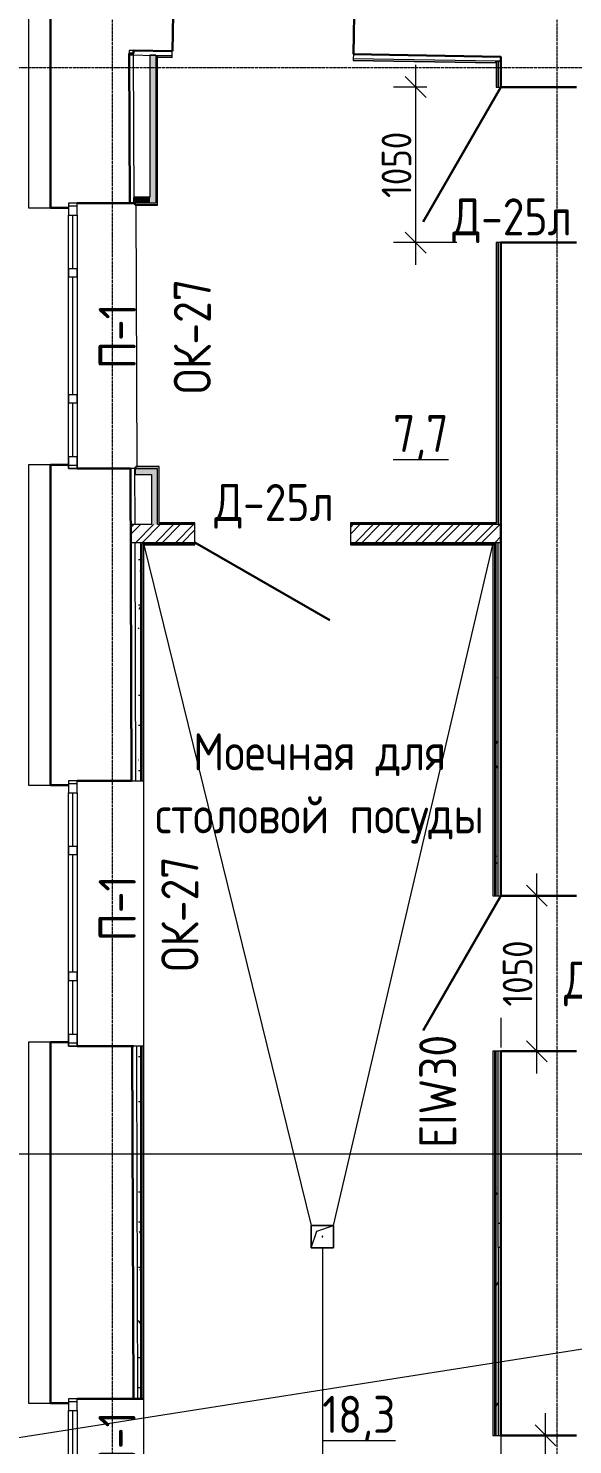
# Model space of a CAD drawing. Header units: millimetres. Extents: x -11345 to 411485, y -9810 to 73012.
# Drawn here: x 77336 to 81008, y 27250 to 36809 of the extents above; entities that cross this region are included whole.
import ezdxf

# ---------------------------------------------------------------- set-up
doc = ezdxf.new("R2010")
doc.units = ezdxf.units.MM
doc.linetypes.add('ADSK_Линия сетки', pattern=[25, 20, -2.5, 0, -2.5])
for name, color, linetype, lineweight in [('_ Окна', 7, 'Continuous', 9), ('Аннотация', 7, 'Continuous', 18), ('Двери', 7, 'Continuous', 9), ('Марки дверей', 7, 'Continuous', 20), ('Марки окон', 7, 'Continuous', 20), ('Марки помещений', 7, 'Continuous', 20), ('Обобщенные модели', 7, 'Continuous', 18), ('Окна', 7, 'Continuous', 9), ('Оси', 253, 'Continuous', 9), ('Перекрытие', 7, 'Continuous', 9), ('Размеры', 7, 'Continuous', 5), ('Стены внутренние', 7, 'Continuous', 18), ('Стены наружные', 7, 'Continuous', 18), ('Стены несущие', 7, 'Continuous', 30), ('Стены отделка', 7, 'Continuous', 30), ('Стены штриховка', 7, 'Continuous', 9)]:
    doc.layers.add(name, color=color, linetype=linetype, lineweight=lineweight)
doc.layers.add('Линии', color=7, linetype='Continuous', lineweight=9, true_color=0x00a600)
doc.styles.add('GOST Common_2', font='GOST_Common.ttf', dxfattribs={"width": 0.9, "height": 250})
doc.styles.add('GOST Common_7', font='GOST_Common.ttf', dxfattribs={"width": 0.9, "height": 200})
doc.dimstyles.new('ADSK_Основной_2_мм', dxfattribs={"dimscale": 304.8, "dimtxt": 201.142999, "dimasz": 0.463911, "dimexe": 0.492126, "dimexo": 0.492126, "dimgap": 0.098425, "dimtad": 1, "dimrnd": 0.01, "dimdsep": 46, "dimtxsty": 'GOST Common_7', "dimblk1": 'OBLIQUE', "dimblk2": 'OBLIQUE', "dimsah": 1, "dimcen": 0.09, "dimdle": 0.492126, "dimazin": 2, "dimtfac": 1, "dimtdec": 4, "dimtix": 1, "dimtmove": 0, "dimatfit": 3, "dimfxl": 1, "dimtvp": 1, "dimtolj": 1, "dimtzin": 0, "dimlwd": 20, "dimlwe": 20, "dimarcsym": 2})
pattern_1 = [(0, (32053.86, 0), (406.4, 101.6), [33.528, -271.272, 33.528, -271.272, -1625.6]), (0, (32053.86, 0), (406.4, 101.6), [-609.6, 33.528, -576.072, 33.528, -271.272, -711.2]), (0, (32053.86, 0), (406.4, 101.6), [-1524, 33.528, -169.672, 33.528, -474.472]), (120, (32206.26, 50.8), (-291.18818, 301.15272), [33.528, -271.272, 33.528, -271.272, -1625.6]), (120, (32206.26, 50.8), (-291.18818, 301.15272), [-609.6, 33.528, -576.072, 33.528, -271.272, -711.2]), (120, (32206.26, 50.8), (-291.18818, 301.15272), [-1524, 33.528, -169.672, 33.528, -474.472]), (240, (32257.06, 254), (-115.21182, -402.75272), [33.528, -271.272, 33.528, -271.272, -1625.6]), (240, (32257.06, 254), (-115.21182, -402.75272), [-609.6, 33.528, -576.072, 33.528, -271.272, -711.2]), (240, (32257.06, 254), (-115.21182, -402.75272), [-1524, 33.528, -169.672, 33.528, -474.472])]

# ---------------------------------------------------------------- blocks, each defined once
blk = doc.blocks.new('AC_Дверь_Однопольная_Деревянная - 1050х2200 композит с пластиной в 2-х уровнях Д27л-3635531-План 1-го этажа')
at = {"layer": 'Двери', "lineweight": 30}
blk.add_line((525, 255), (-384.3, 780), dxfattribs=at)
blk = doc.blocks.new('AC_Дверь_Однопольная_Деревянная - 1050х2200 EI30 Д34л-6958932-План 1-го этажа')
at = {"layer": 'Двери', "lineweight": 30}
blk.add_line((525, 255), (-384.3, 780), dxfattribs=at)
blk = doc.blocks.new('окно трехпол с фрамугой - 1750-2320_h___нов_ ок27 ЕIW30-2156325-План 1-го этажа')
at = {"layer": '_ Окна', "lineweight": 18}
for p, q in [((-895, 100), (-895, 160)), ((-895, 160), (-815, 160)), ((-815, 100), (-895, 100)), ((-815, 160), (-815, 100)), ((-455, 100), (-455, 160)), ((-455, 160), (-395, 160)), ((-395, 100), (-455, 100)), ((-395, 160), (-395, 100)), ((395, 100), (395, 160)), ((395, 160), (455, 160)), ((455, 100), (395, 100)), ((455, 160), (455, 100)), ((815, 160), (815, 100)), ((895, 160), (815, 160)), ((815, 100), (895, 100)), ((895, 100), (895, 160))]:
    blk.add_line(p, q, dxfattribs=at)
at = {"layer": '_ Окна'}
for p, q in [((-875, 100), (-875, 160)), ((-815, 130), (-455, 130)), ((-395, 130), (395, 130)), ((455, 130), (815, 130)), ((875, 100), (875, 160))]:
    blk.add_line(p, q, dxfattribs=at)
at = {"layer": 'Окна'}
for p, q in [((-895, 160), (-895, 100)), ((-815, 160), (-895, 160)), ((-895, 100), (-815, 100)), ((-815, 160), (-455, 160)), ((-455, 100), (-815, 100)), ((-395, 160), (-455, 160)), ((-455, 100), (-395, 100)), ((-395, 160), (395, 160)), ((395, 100), (-395, 100)), ((455, 160), (395, 160)), ((395, 100), (455, 100)), ((455, 160), (815, 160)), ((815, 100), (455, 100)), ((895, 160), (815, 160)), ((815, 100), (895, 100)), ((895, 100), (895, 160))]:
    blk.add_line(p, q, dxfattribs=at)
blk = doc.blocks.new('окно трехпол с фрамугой - 1750-2320_h___нов_-2116613-План 1-го этажа')
at = {"layer": '_ Окна', "lineweight": 18}
for p, q in [((-895, 100), (-895, 160)), ((-895, 160), (-815, 160)), ((-815, 100), (-895, 100)), ((-815, 160), (-815, 100)), ((-455, 100), (-455, 160)), ((-455, 160), (-395, 160)), ((-395, 100), (-455, 100)), ((-395, 160), (-395, 100)), ((395, 100), (395, 160)), ((395, 160), (455, 160)), ((455, 100), (395, 100)), ((455, 160), (455, 100)), ((815, 160), (815, 100)), ((895, 160), (815, 160)), ((815, 100), (895, 100)), ((895, 100), (895, 160))]:
    blk.add_line(p, q, dxfattribs=at)
at = {"layer": '_ Окна'}
for p, q in [((-875, 100), (-875, 160)), ((-815, 130), (-455, 130)), ((-395, 130), (395, 130)), ((455, 130), (815, 130)), ((875, 100), (875, 160))]:
    blk.add_line(p, q, dxfattribs=at)
at = {"layer": 'Окна'}
for p, q in [((-895, 160), (-895, 100)), ((-815, 160), (-895, 160)), ((-895, 100), (-815, 100)), ((-815, 160), (-455, 160)), ((-455, 100), (-815, 100)), ((-395, 160), (-455, 160)), ((-455, 100), (-395, 100)), ((-395, 160), (395, 160)), ((395, 100), (-395, 100)), ((455, 160), (395, 160)), ((395, 100), (455, 100)), ((455, 160), (815, 160)), ((815, 100), (455, 100)), ((895, 160), (815, 160)), ((815, 100), (895, 100)), ((895, 100), (895, 160))]:
    blk.add_line(p, q, dxfattribs=at)
blk = doc.blocks.new('GM_Отверстие прямоугольное _в плите_ - Отверстие-1400855-План 1-го этажа')
at = {"layer": 'Обобщенные модели'}
for p, q in [((-75, -75), (-75, 75)), ((-75, 75), (75, 75)), ((75, 75), (-75, 75)), ((-75, 75), (-75, -75)), ((-75, -75), (-37.5, 37.5)), ((-37.5, 37.5), (75, 75)), ((75, 75), (75, -75)), ((75, -75), (75, 75)), ((75, -75), (-75, -75)), ((-75, -75), (75, -75))]:
    blk.add_line(p, q, dxfattribs=at)
for start, end in [(360, 180), (180, 360), (60, 165), (300, 360), (195, 270)]:
    blk.add_arc((0, 0), 2.5, start, end, dxfattribs=at)
blk = doc.blocks.new('AC_Дверь_Однопольная_Деревянная - 1050х2200 композит с пластиной в 2-х уровнях Д27л-6540841-План 1-го этажа')
at = {"layer": 'Двери', "lineweight": 30}
blk.add_line((525, 75), (-384.3, 600), dxfattribs=at)
blk = doc.blocks.new('_Oblique')
at = {"color": 0, "linetype": 'ByBlock', "lineweight": -2}
blk.add_line((-0.5, -0.5), (0.5, 0.5), dxfattribs=at)
blk = doc.blocks.new('DIMBLOCK45-План 1-го этажа')
at = {"layer": 'Defpoints', "color": 0, "transparency": 16777216}
for p in [(80725.2, 27312.3), (80825.2, 27312.3), (80725.2, 26262.3)]:
    blk.add_point(p, dxfattribs=at)
at = {"layer": 'Размеры', "color": 0, "transparency": 16777216}
for p, q in [((80825.2, 26112.3), (80825.2, 27462.3)), ((80875.2, 27312.3), (80975.2, 27312.3)), ((80875.2, 26262.3), (80975.2, 26262.3))]:
    blk.add_line(p, q, dxfattribs=at)
at = {"layer": 'Размеры', "color": 0, "transparency": 16777216, "xscale": 141.4, "yscale": 141.4, "zscale": 141.4}
for p, rotation in [((80825.2, 27312.3), 90), ((80825.2, 26262.3), 270)]:
    blk.add_blockref('_Oblique', p, dxfattribs=dict(at, rotation=rotation))
at = {"layer": 'Размеры', "color": 0, "lineweight": 20, "transparency": 16777216, "insert": (80695.2, 26787.3), "char_height": 200, "width": 560.473, "attachment_point": 5, "rotation": 90, "style": 'GOST Common_7'}
blk.add_mtext('\\A1;1050', dxfattribs=at)
blk = doc.blocks.new('DIMBLOCK47-План 1-го этажа')
at = {"layer": 'Defpoints', "color": 0, "transparency": 16777216}
for p in [(80666.7, 30955), (80766.7, 30955), (80666.7, 29905)]:
    blk.add_point(p, dxfattribs=at)
at = {"layer": 'Размеры', "color": 0, "transparency": 16777216}
for p, q in [((80766.7, 29755), (80766.7, 31105)), ((80816.7, 30955), (80916.7, 30955)), ((80816.7, 29905), (80916.7, 29905))]:
    blk.add_line(p, q, dxfattribs=at)
at = {"layer": 'Размеры', "color": 0, "transparency": 16777216, "xscale": 141.4, "yscale": 141.4, "zscale": 141.4}
for p, rotation in [((80766.7, 30955), 90), ((80766.7, 29905), 270)]:
    blk.add_blockref('_Oblique', p, dxfattribs=dict(at, rotation=rotation))
at = {"layer": 'Размеры', "color": 0, "lineweight": 20, "transparency": 16777216, "insert": (80636.7, 30430), "char_height": 200, "width": 560.473, "attachment_point": 5, "rotation": 90, "style": 'GOST Common_7'}
blk.add_mtext('\\A1;1050', dxfattribs=at)
blk = doc.blocks.new('DIMBLOCK48-План 1-го этажа')
at = {"layer": 'Defpoints', "color": 0, "transparency": 16777216}
for p in [(79949.8, 36413), (80174.9, 36413), (80377.2, 35363)]:
    blk.add_point(p, dxfattribs=at)
at = {"layer": 'Размеры', "color": 0, "transparency": 16777216}
for p, q in [((79949.8, 35213), (79949.8, 36563)), ((80024.9, 36413), (79799.8, 36413)), ((80227.2, 35363), (79799.8, 35363))]:
    blk.add_line(p, q, dxfattribs=at)
at = {"layer": 'Размеры', "color": 0, "transparency": 16777216, "xscale": 141.4, "yscale": 141.4, "zscale": 141.4}
for p, rotation in [((79949.8, 36413), 90), ((79949.8, 35363), 270)]:
    blk.add_blockref('_Oblique', p, dxfattribs=dict(at, rotation=rotation))
at = {"layer": 'Размеры', "color": 0, "lineweight": 20, "transparency": 16777216, "insert": (79819.8, 35888), "char_height": 200, "width": 560.473, "attachment_point": 5, "rotation": 90, "style": 'GOST Common_7'}
blk.add_mtext('\\A1;1050', dxfattribs=at)
blk = doc.blocks.new('оси')
at = {"layer": 'Оси', "linetype": 'ADSK_Линия сетки'}
for p, q in [((52350, -6855.047), (52350, 46377.998)), ((55350, -6855.047), (55350, 46377.998)), ((-5146.135, 38700), (62505.288, 38700))]:
    blk.add_line(p, q, dxfattribs=at)

msp = doc.modelspace()

# ---------------------------------------------------------------- hatches: boundary and pattern name
at = {"layer": 'Стены внутренние'}
for points in [[(78195.58807, 35628.81261), (78195.58807, 36627.25951), (78155.58807, 36627.25951), (78155.58807, 35628.81261)], [(78095.92285, 35628.81261), (78155.58807, 35628.81261), (78155.58807, 35668.81261), (78049.3711, 35668.81261), (78049.51786, 35629.81261), (78049.53959, 35628.81261)], [(78195.58807, 33798.81261), (78207.35621, 33798.81261), (78207.35621, 33838.81261), (78057.35621, 33838.81261), (78057.35621, 33798.81261), (78167.35621, 33798.81261)], [(78195.58807, 33459.55296), (78207.35621, 33459.55296), (78207.35621, 33798.81261), (78167.35621, 33798.81261), (78167.35621, 33459.55296)]]:
    msp.add_hatch(color=256, dxfattribs=at).paths.add_polyline_path(points)
at = {"layer": 'Стены внутренние', "lineweight": 9}
h = msp.add_hatch(dxfattribs=at)
h.set_pattern_fill('FP_12', color=256, style=0, pattern_type=2)
h.set_pattern_definition(pattern_1)
h.paths.add_polyline_path([(78079.9287, 31589.93105), (78094.9287, 31589.93105), (78094.9287, 33290.02238), (78079.9287, 33290.02238), (78079.9287, 32361.00232)])
h.paths.add_polyline_path([(78079.9287, 27559.17031), (78094.9287, 27559.17031), (78094.9287, 29799.93105), (78079.9287, 29799.93105)])
h.paths.add_polyline_path([(78094.9287, 25810.02238), (78079.9287, 25850.06181), (78079.9287, 25810.02238)])
h = msp.add_hatch(dxfattribs=at)
h.set_pattern_fill('FP_12', color=256, style=0, pattern_type=2)
h.set_pattern_definition(pattern_1)
h.paths.add_polyline_path([(80504.74873, 25795.90038), (80504.74873, 26262.31834), (80489.74873, 26262.31834), (80489.74873, 25795.90038), (80504.53336, 25795.90038)])
h.paths.add_polyline_path([(80504.74873, 27312.31834), (80504.74873, 29905), (80489.74873, 29905), (80489.74873, 27312.31834)])
h.paths.add_polyline_path([(80504.74873, 30955), (80504.74873, 33309.55296), (80489.74873, 33309.55296), (80489.74873, 30955)])
h = msp.add_hatch(dxfattribs=at)
h.set_pattern_fill('FP_12', color=256, style=0, pattern_type=2)
h.set_pattern_definition(pattern_1)
h.paths.add_polyline_path([(78094.9287, 29940.29331), (78079.9287, 29940.29331), (78079.9287, 29799.93105), (78094.9287, 29799.93105)])
at = {"layer": 'Стены штриховка'}
h = msp.add_hatch(dxfattribs=at)
h.set_pattern_fill('ANSI32', color=256, scale=10)
h.paths.add_polyline_path([(78459.74873, 33459.55296), (78207.35621, 33459.55296), (78026.23878, 33459.55296), (78026.54847, 33339.55296), (78459.74873, 33339.55296)])
h.paths.add_polyline_path([(80524.74873, 33459.55296), (79509.74873, 33459.55296), (79509.74873, 33339.55296), (80524.74873, 33339.55296)])

# ---------------------------------------------------------------- linework, layer by layer
at = {"layer": 'Аннотация', "lineweight": 9}
for p, q in [((81753.43857, 29209.55876), (74517.00421, 29209.55876)), ((83226.37931, 28232.91692), (74378.05456, 26842.16785))]:
    msp.add_line(p, q, dxfattribs=at)
at = {"layer": 'Линии', "color": 7}
msp.add_line((79319.74873, 28578.80421), (79319.74873, 26668.7799), dxfattribs=at)
at = {"layer": 'Перекрытие'}
for p, q in [((78055.06439, 33838.81261), (78057.35621, 33838.81261)), ((78114.9287, 33323.65296), (79244.74873, 28728.80421)), ((79394.74873, 28728.80421), (80469.74873, 33323.65296))]:
    msp.add_line(p, q, dxfattribs=at)
at = {"layer": 'Перекрытие', "color": 7, "true_color": 0xffffff}
for p, q in [((80524.74873, 30130.80522), (80524.74873, 29930)), ((80524.74873, 27312.31834), (80524.74873, 26750.8348))]:
    msp.add_line(p, q, dxfattribs=at)
at = {"layer": 'Стены внутренние'}
for p, q in [((78019.51772, 35629.81261), (78019.52081, 35628.81261)), ((78049.52096, 35628.81261), (78049.53959, 35622.79403)), ((78055.04587, 33844.79403), (78055.06439, 33838.81261)), ((78025.06115, 33839.81261), (78025.06425, 33838.81261))]:
    msp.add_line(p, q, dxfattribs=at)
at = {"layer": 'Стены наружные'}
for p, q in [((78049.53959, 35622.79403), (78055.53957, 35622.81261)), ((78061.55793, 35616.89283), (78067.02729, 33850.81261)), ((78061.04584, 33844.81261), (78055.04587, 33844.79403))]:
    msp.add_line(p, q, dxfattribs=at)
at = {"layer": 'Стены несущие'}
for p, q in [((77485.7179, 35598.81261), (77485.7179, 43498.80522)), ((78308.05017, 36655.02344), (78315.49092, 37094.96052)), ((79537.31618, 37074.29553), (79529.87543, 36634.35844)), ((78016.3907, 36639.54069), (78045.7179, 36639.63151)), ((78016.3907, 36639.54069), (78019.51772, 35629.81261)), ((78045.7179, 36639.63151), (78045.7179, 36659.46032)), ((78045.7179, 36659.46032), (78308.05017, 36655.02344)), ((79529.87543, 36634.35844), (79773.3954, 36630.23974)), ((79773.3954, 36630.23974), (80524.74873, 36617.53193)), ((80524.74873, 36617.53193), (80524.74873, 36413)), ((80524.74873, 36413), (81034.74873, 36413)), ((77485.7179, 35598.81261), (77605.7179, 35598.81261)), ((77665.7179, 35628.81261), (78045.7179, 35628.81261)), ((78019.51772, 35629.81261), (78019.51772, 35629.81261)), ((78045.7179, 35629.81261), (78019.51772, 35629.81261)), ((78045.7179, 35628.81261), (78045.7179, 35629.81261)), ((81034.74873, 35363), (80524.74873, 35363)), ((80524.74873, 35363), (80524.74873, 30955)), ((77605.7179, 33863.81261), (77485.7179, 33863.81261)), ((77485.7179, 33863.81261), (77485.7179, 31700.29331)), ((78025.06425, 33838.81261), (77665.7179, 33838.81261)), ((78031.59411, 31730.29331), (78025.06425, 33838.81261)), ((77485.7179, 31700.29331), (77605.7179, 31700.29331)), ((77665.7179, 31730.29331), (78031.59411, 31730.29331)), ((80524.74873, 30955), (81034.74873, 30955)), ((77485.7179, 29965.29331), (77485.7179, 27529.17031)), ((77605.7179, 29965.29331), (77485.7179, 29965.29331)), ((78045.7179, 29940.29331), (77665.7179, 29940.29331)), ((78037.13755, 29940.29331), (78044.50853, 27560.17031)), ((80524.74873, 27312.31834), (80524.74873, 29905)), ((81034.74873, 29905), (80524.74873, 29905)), ((77665.7179, 27559.17031), (78114.9287, 27559.17031)), ((78045.7179, 27560.17031), (78044.50853, 27560.17031)), ((78045.7179, 27559.17031), (78045.7179, 27560.17031)), ((77485.7179, 27529.17031), (77605.7179, 27529.17031)), ((80524.74873, 27312.31834), (81034.74873, 27312.31834))]:
    msp.add_line(p, q, dxfattribs=at)
at = {"layer": 'Стены отделка', "lineweight": 9}
for p, q in [((78016.92772, 36659.94726), (78016.42039, 36629.95155)), ((78016.42039, 36629.95155), (78201.68954, 36626.81805)), ((78045.7179, 36659.46032), (78016.92772, 36659.94726)), ((78046.39055, 36639.6336), (78045.7179, 36639.63151)), ((78049.51786, 35629.81261), (78046.39055, 36639.6336)), ((78195.58807, 36627.25951), (78155.58807, 36627.25951)), ((78155.58807, 36627.25951), (78155.58807, 35668.81261)), ((78195.58807, 36627.25951), (78195.58807, 35628.81261)), ((78207.58807, 36620.81891), (78195.58807, 36620.81891)), ((78201.68954, 36626.81805), (78201.48661, 36614.81977)), ((78201.48661, 36614.81977), (78306.46817, 36613.04419)), ((78207.58807, 35618.81261), (78207.58807, 36620.81891)), ((78306.46817, 36613.04419), (78307.17842, 36655.03819)), ((79529.00368, 36634.37319), (79528.49635, 36604.37748)), ((80525.25605, 36617.52335), (79529.00368, 36634.37319)), ((80524.74873, 36587.52764), (80525.25605, 36617.52335)), ((79528.49635, 36604.37748), (79528.29342, 36592.37919)), ((79528.29342, 36592.37919), (80489.5458, 36576.12132)), ((80489.5458, 36576.12132), (80489.74873, 36588.11961)), ((80489.74873, 36588.11961), (80524.74873, 36587.52764)), ((80504.74873, 36587.86591), (80492.74873, 36587.86591)), ((80492.74873, 36587.86591), (80492.74873, 36413)), ((80504.74873, 36587.52764), (80504.74873, 36587.86591)), ((80524.74873, 36587.52764), (80504.74873, 36587.52764)), ((80492.74873, 36413), (80524.74873, 36413)), ((78155.58807, 35668.81261), (78045.58807, 35668.81261)), ((78045.58807, 35668.81261), (78045.58807, 35628.81261)), ((77335.7179, 35598.81261), (77485.7179, 35598.81261)), ((78019.52081, 35628.81261), (78019.52081, 35628.81261)), ((78019.52081, 35628.81261), (78049.52096, 35628.81261)), ((78195.58807, 35628.81261), (78045.7179, 35628.81261)), ((78049.52096, 35628.81261), (78049.51786, 35629.81261)), ((78055.53957, 35628.81261), (78055.53957, 35616.81261)), ((78055.53957, 35616.81261), (78205.58807, 35616.81261)), ((80524.74873, 35363), (80492.74873, 35363)), ((80492.74873, 35363), (80492.74873, 33471.55296)), ((77485.7179, 33863.81261), (77335.7179, 33863.81261)), ((78217.35621, 33850.81261), (78061.04584, 33850.81261)), ((78061.04584, 33850.81261), (78061.04584, 33838.81261)), ((78219.35621, 33471.55296), (78219.35621, 33848.81261)), ((78055.06439, 33838.81261), (78025.06425, 33838.81261)), ((78056.23892, 33459.55296), (78055.06439, 33838.81261)), ((78057.35621, 33838.81261), (78057.35621, 33798.81261)), ((78057.35621, 33838.81261), (78207.35621, 33838.81261)), ((78057.35621, 33798.81261), (78167.35621, 33798.81261)), ((78167.35621, 33798.81261), (78167.35621, 33459.55296)), ((78207.35621, 33459.55296), (78207.35621, 33838.81261)), ((78167.35621, 33459.55296), (78026.23878, 33459.55296)), ((78213.35621, 33459.55296), (78207.35621, 33459.55296)), ((78459.74873, 33471.55296), (78219.35621, 33471.55296)), ((78459.74873, 33323.65296), (78459.74873, 33471.55296)), ((79509.74873, 33471.55296), (79509.74873, 33323.65296)), ((80492.74873, 33471.55296), (79509.74873, 33471.55296)), ((78061.59425, 31730.29331), (78056.61055, 33339.55296)), ((78114.9287, 25769.17031), (78114.9287, 33323.65296)), ((78114.9287, 33323.65296), (78459.74873, 33323.65296)), ((79509.74873, 33323.65296), (80480.74873, 33323.65296)), ((80469.74873, 33323.65296), (80469.74873, 30955)), ((80504.74873, 30955), (80504.74873, 33339.55296)), ((77335.7179, 31700.29331), (77485.7179, 31700.29331)), ((78031.59411, 31730.29331), (78114.9287, 31730.29331)), ((80469.74873, 30955), (80524.74873, 30955)), ((77485.7179, 29965.29331), (77335.7179, 29965.29331)), ((77335.7179, 29965.29331), (77335.7179, 29844.93105)), ((78114.9287, 29940.29331), (78037.13755, 29940.29331)), ((78067.57238, 29799.93105), (78067.13769, 29940.29331)), ((80524.74873, 29905), (80469.74873, 29905)), ((80469.74873, 29905), (80469.74873, 27312.31834)), ((80504.74873, 28580.01836), (80504.74873, 29905)), ((78074.51149, 27559.26322), (78067.57238, 29799.93105)), ((80504.74873, 28745.05286), (80524.74873, 28745.05286)), ((80524.74873, 28580.01836), (80504.74873, 28580.01836)), ((78044.50853, 27560.17031), (78044.51163, 27559.17031)), ((78044.51163, 27559.17031), (78074.51149, 27559.26322)), ((77335.7179, 27530.17031), (77335.7179, 27529.17031)), ((77335.7179, 27529.17031), (77485.7179, 27529.17031)), ((80469.74873, 27312.31834), (80524.74873, 27312.31834))]:
    msp.add_line(p, q, dxfattribs=at)
at = {"layer": 'Стены штриховка'}
for p, q in [((77335.7179, 38845), (77335.7179, 35598.81261)), ((78201.52043, 36616.81948), (78306.50199, 36615.04391)), ((78201.68954, 36626.81805), (78306.6711, 36625.04248)), ((78205.58807, 36620.81891), (78205.58807, 35616.81261)), ((79528.32724, 36594.37891), (80489.57962, 36578.12104)), ((79528.49635, 36604.37748), (79528.49635, 36604.37748)), ((80489.74873, 36588.11961), (79528.49635, 36604.37748)), ((80494.74873, 36587.86591), (80494.74873, 36413)), ((80504.74873, 36587.52764), (80504.74873, 36413)), ((78207.58807, 35618.81261), (78055.53957, 35618.81261)), ((78205.58807, 35616.81261), (78207.58807, 35616.81261)), ((78207.58807, 35616.81261), (78207.58807, 35618.81261)), ((80494.74873, 35363), (80494.74873, 33469.55296)), ((80504.74873, 35363), (80504.74873, 33459.55296)), ((77335.7179, 33863.81261), (77335.7179, 31700.29331)), ((78219.35621, 33848.81261), (78061.04584, 33848.81261)), ((78217.35621, 33469.55296), (78217.35621, 33850.81261)), ((78219.35621, 33850.81261), (78217.35621, 33850.81261)), ((78219.35621, 33848.81261), (78219.35621, 33850.81261)), ((78459.74873, 33459.55296), (78213.35621, 33459.55296)), ((78459.74873, 33469.55296), (78217.35621, 33469.55296)), ((80494.74873, 33469.55296), (79509.74873, 33469.55296)), ((80524.74873, 33459.55296), (79509.74873, 33459.55296)), ((78026.54847, 33339.55296), (78459.74873, 33339.55296)), ((78094.9287, 31730.29331), (78094.9287, 33339.55296)), ((78103.9287, 31730.29331), (78103.9287, 33330.55296)), ((78103.9287, 33330.55296), (78459.74873, 33330.55296)), ((79509.74873, 33339.55296), (80524.74873, 33339.55296)), ((79509.74873, 33330.55296), (80489.74873, 33330.55296)), ((80480.74873, 33323.65296), (80480.74873, 30955)), ((80489.74873, 33339.55296), (80489.74873, 30955)), ((78094.9287, 27559.17031), (78094.9287, 29940.29331)), ((78103.9287, 27559.17031), (78103.9287, 29940.29331)), ((77335.7179, 29844.93105), (77335.7179, 27530.17031)), ((80480.74873, 29905), (80480.74873, 27312.31834)), ((80489.74873, 29905), (80489.74873, 27312.31834)), ((80504.74873, 28580.01836), (80504.74873, 27312.31834))]:
    msp.add_line(p, q, dxfattribs=at)

# ---------------------------------------------------------------- block references
msp.add_blockref('оси', (25553.42928, -2155))
at = {"layer": 'Двери', "rotation": 90}
msp.add_blockref('AC_Дверь_Однопольная_Деревянная - 1050х2200 композит с пластиной в 2-х уровнях Д27л-3635531-План 1-го этажа', (80779.74873, 35888), dxfattribs=at)
at = {"layer": 'Двери', "color": 8, "true_color": 0x7f7f7f}
for name, p, rotation in [('AC_Дверь_Однопольная_Деревянная - 1050х2200 композит с пластиной в 2-х уровнях Д27л-6540841-План 1-го этажа', (78984.74873, 33414.55296), 180), ('AC_Дверь_Однопольная_Деревянная - 1050х2200 EI30 Д34л-6958932-План 1-го этажа', (80779.74873, 30430), 90)]:
    msp.add_blockref(name, p, dxfattribs=dict(at, rotation=rotation))
at = {"layer": 'Обобщенные модели'}
msp.add_blockref('GM_Отверстие прямоугольное _в плите_ - Отверстие-1400855-План 1-го этажа', (79319.74873, 28653.80421), dxfattribs=at)
at = {"layer": 'Окна', "rotation": 90.00000000000067}
for name, p in [('окно трехпол с фрамугой - 1750-2320_h___нов_ ок27 ЕIW30-2156325-План 1-го этажа', (77765.7179, 34733.81261)), ('окно трехпол с фрамугой - 1750-2320_h___нов_ ок27 ЕIW30-2156325-План 1-го этажа', (77765.7179, 30835.29331)), ('окно трехпол с фрамугой - 1750-2320_h___нов_-2116613-План 1-го этажа', (77765.7179, 26664.17031))]:
    msp.add_blockref(name, p, dxfattribs=at)

# ---------------------------------------------------------------- texts
at = {"layer": 'Аннотация', "color": 1, "lineweight": 9, "true_color": 0xff0000, "insert": (79973.11076, 29251.88749), "char_height": 250, "width": 559.035, "attachment_point": 1, "rotation": 90, "line_spacing_factor": 1.022766, "style": 'GOST Common_2'}
msp.add_mtext('\\pxt1.44,2.88,4.32,5.76,7.2,8.64,10.08,11.52,12.96,14.4,15.84,17.28,18.72,20.16,21.6,23.04,24.48,25.92,27.36,28.8,30.24,31.68,33.12,34.56,36,37.44,38.88,40.32,41.76,43.2,44.64,46.08;ЕIW30', dxfattribs=at)
at = {"layer": 'Марки дверей', "lineweight": 9, "char_height": 250, "attachment_point": 5, "line_spacing_factor": 1.022766, "style": 'GOST Common_2'}
for s, insert, width in [('\\pxqc,t1.8,3.6,5.4,7.2,9,10.8,12.6,14.4,16.2,18,19.8,21.6,23.4,25.2,27,28.8,30.6,32.4,34.2,36,37.8,39.6,41.4,43.2,45,46.8,48.6,50.4,52.2,54,55.8,57.6;{Д-25л}', (80599.92914, 35511.02374), 851.4), ('\\pxqc,t1.8,3.6,5.4,7.2,9,10.8,12.6,14.4,16.2,18,19.8,21.6,23.4,25.2,27,28.8,30.6,32.4,34.2,36,37.8,39.6,41.4,43.2,45,46.8,48.6,50.4,52.2,54,55.8,57.6;Д-25л', (78993.45054, 33583.16101), 869.4), ('\\pxqc,t1.8,3.6,5.4,7.2,9,10.8,12.6,14.4,16.2,18,19.8,21.6,23.4,25.2,27,28.8,30.6,32.4,34.2,36,37.8,39.6,41.4,43.2,45,46.8,48.6,50.4,52.2,54,55.8,57.6;{Д-34л}', (81358.6585, 30359.14374), 869.4)]:
    msp.add_mtext(s, dxfattribs=dict(at, insert=insert, width=width))
at = {"layer": 'Марки окон', "lineweight": 9, "char_height": 250, "attachment_point": 5, "rotation": 90, "line_spacing_factor": 1.022766, "style": 'GOST Common_2'}
for s, insert, width in [('\\pxqc,t1.8,3.6,5.4,7.2,9,10.8,12.6,14.4,16.2,18,19.8,21.6,23.4,25.2,27,28.8,30.6,32.4,34.2,36,37.8,39.6,41.4,43.2,45,46.8,48.6,50.4,52.2,54,55.8,57.6;{ОК-27}', (78442.6246, 34730.20521), 845.1), ('\\pxqc,t1.8,3.6,5.4,7.2,9,10.8,12.6,14.4,16.2,18,19.8,21.6,23.4,25.2,27,28.8,30.6,32.4,34.2,36,37.8,39.6,41.4,43.2,45,46.8,48.6,50.4,52.2,54,55.8,57.6;{П-1}', (77935.77081, 34730.65521), 458.1), ('\\pxqc,t1.8,3.6,5.4,7.2,9,10.8,12.6,14.4,16.2,18,19.8,21.6,23.4,25.2,27,28.8,30.6,32.4,34.2,36,37.8,39.6,41.4,43.2,45,46.8,48.6,50.4,52.2,54,55.8,57.6;{ОК-27}', (78358.77081, 30831.68591), 845.1), ('\\pxqc,t1.8,3.6,5.4,7.2,9,10.8,12.6,14.4,16.2,18,19.8,21.6,23.4,25.2,27,28.8,30.6,32.4,34.2,36,37.8,39.6,41.4,43.2,45,46.8,48.6,50.4,52.2,54,55.8,57.6;{П-1}', (77935.77081, 30868.83541), 458.1), ('\\pxqc,t1.8,3.6,5.4,7.2,9,10.8,12.6,14.4,16.2,18,19.8,21.6,23.4,25.2,27,28.8,30.6,32.4,34.2,36,37.8,39.6,41.4,43.2,45,46.8,48.6,50.4,52.2,54,55.8,57.6;{П-1}', (77933.89027, 27251.49446), 458.1)]:
    msp.add_mtext(s, dxfattribs=dict(at, insert=insert, width=width))
at = {"layer": 'Марки помещений', "lineweight": 9, "char_height": 250, "attachment_point": 5, "line_spacing_factor": 1.022766, "style": 'GOST Common_2'}
for s, insert, width in [('\\pxqc,t1.8,3.6,5.4,7.2,9,10.8,12.6,14.4,16.2,18,19.8,21.6,23.4,25.2,27,28.8,30.6,32.4,34.2,36,37.8,39.6,41.4,43.2,45,46.8,48.6,50.4,52.2,54,55.8,57.6;{\\L7,7}', (79983.62913, 34045.99618), 405), ('\\pxqc,t1.8,3.6,5.4,7.2,9,10.8,12.6,14.4,16.2,18,19.8,21.6,23.4,25.2,27,28.8,30.6,32.4,34.2,36,37.8,39.6,41.4,43.2,45,46.8,48.6,50.4,52.2,54,55.8,57.6;Моечная для столовой посуды', (79300.56085, 31679.21343), 2525.9808545), ('\\pxqc,t1.8,3.6,5.4,7.2,9,10.8,12.6,14.4,16.2,18,19.8,21.6,23.4,25.2,27,28.8,30.6,32.4,34.2,36,37.8,39.6,41.4,43.2,45,46.8,48.6,50.4,52.2,54,55.8,57.6;{\\L18,3}', (79566.04125, 27424.72639), 518.4)]:
    msp.add_mtext(s, dxfattribs=dict(at, insert=insert, width=width))

# ---------------------------------------------------------------- dimensions: what is measured, and where the dimension line sits
at = {"layer": 'Размеры', "lineweight": 20}
for base, p1, p2, override, picture, middle in [((79949.8215, 36413), (80377.18837, 35363), (80174.93021, 36413), {"dimpost": '<>', "dimfxl": 1069.302747, "dimlwd": 65535, "dimlwe": 65535}, 'DIMBLOCK48-План 1-го этажа', (79819.8215, 35888)), ((80766.65432, 30955), (80666.66942, 29905), (80666.66942, 30955), {"dimpost": '<>', "dimfxl": 1050, "dimlwd": 65535, "dimlwe": 65535}, 'DIMBLOCK47-План 1-го этажа', (80636.65432, 30430)), ((80825.22938, 27312.31834), (80725.24448, 26262.31834), (80725.24448, 27312.31834), {"dimpost": '<>', "dimfxl": 1050, "dimlwd": 65535, "dimlwe": 65535}, 'DIMBLOCK45-План 1-го этажа', (80695.22938, 26787.31834))]:
    dim = msp.add_linear_dim(base=base, p1=p1, p2=p2, angle=90, dimstyle='ADSK_Основной_2_мм', override=override, dxfattribs=at)
    dim.commit()
    dim.dimension.update_dxf_attribs({"geometry": picture, "text_midpoint": middle})

doc.saveas('drawing.dxf')
